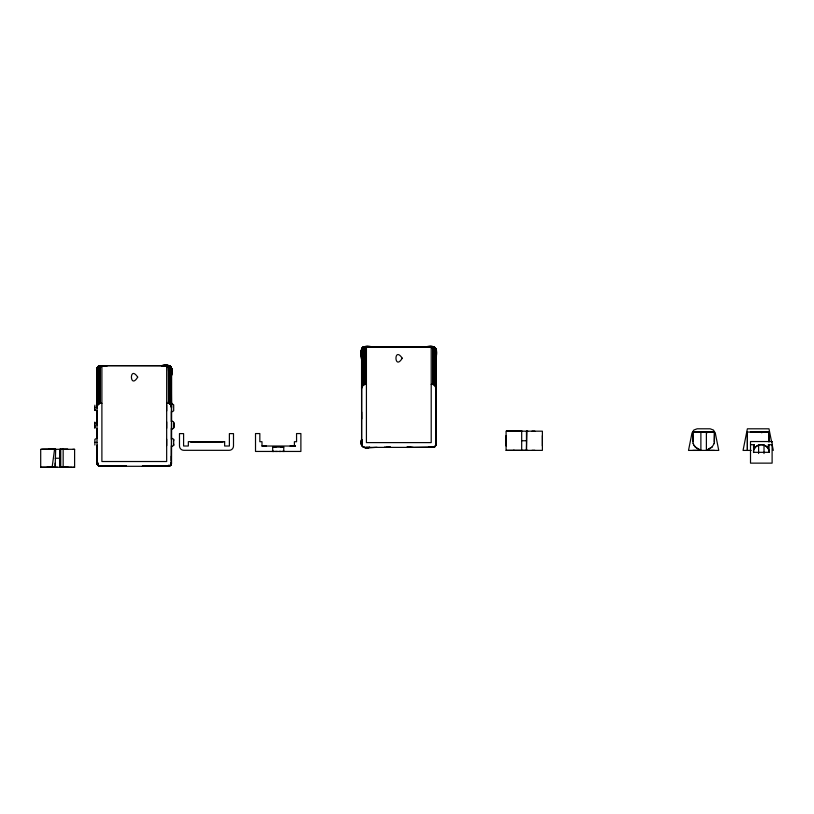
<?xml version="1.0" encoding="UTF-8"?>
<svg xmlns="http://www.w3.org/2000/svg" width="814" height="814" viewBox="0 0 814 814"><rect width="100%" height="100%" fill="white"/><g stroke="black" fill="none" stroke-linecap="round" stroke-linejoin="round"><path stroke-width="1.22" d="M72.181 467.277L40.7 467.267L40.7 449.308L74.603 449.308L74.603 467.267L73.392 467.267M60.144 467.226L60.144 449.287L63.156 449.308L63.156 467.226M94.862 445.014L94.862 439.367L97.029 438.085M94.872 426.424C94.872 432.712 94.872 417.582 94.872 423.789M94.872 410.48L94.872 405.179M94.872 409.391L94.872 410.093L97.029 410.958M94.872 407.102L94.872 407.885M97.029 429.375L97.029 428.703M97.029 425.122L97.029 420.879M97.029 407.845L97.039 402.757L97.029 407.845L97.029 406.817M171.53 422.975L171.459 463.777L171.53 368.834L170.36 366.381L168.295 365.639L100.264 365.639C95.492 365.842 96.856 372.995 97.039 375.732L97.131 368.62L98.158 367.511M171.52 375.732C173.921 367.531 169.729 363.258 161.487 365.781L100.112 365.649L97.436 367.287L99.593 365.71L107.072 365.781C104.579 366.066 97.304 364.163 97.029 368.834L97.029 463.115L98.097 465.486L100.264 466.31L98.474 465.771L97.273 464.336L97.09 458.475C96.317 461.009 96.49 466.32 100.264 466.31L168.61 466.29L170.584 465.374L171.51 463.451M97.09 406.959L97.09 402.523L97.049 407.407M98.138 367.012L97.334 367.786L97.171 406.532L97.792 366.819L97.029 368.834L97.039 375.732L97.599 367.043M166.667 445.655L166.667 439.184M166.667 428.266L166.667 421.896M171.51 421.764L171.469 368.203L171.53 368.834L170.686 366.687L168.966 365.71L161.487 365.7L168.966 365.71L171.123 367.287L171.53 407.845L170.462 404.497L170.462 367.155L166.667 366.178M171.53 446.744L173.687 445.421L173.687 439.377L171.53 438.095M171.53 421.398L171.53 420.818C175.285 421.54 175.254 428.693 171.53 429.456L171.53 428.876M171.53 412.026L173.687 410.856L173.687 404.812L171.53 403.53M224.633 441.676L224.633 446.011L229.385 446.011L229.385 433.608L233.496 433.618L233.496 446.011A4.324 4.324 0 0 1 229.172 450.335L183.801 450.315A4.324 4.324 0 0 1 179.487 446.011L179.487 433.597L183.598 433.618L183.588 446.011L188.339 446.011L188.339 441.666L224.633 441.697L190.293 441.748L222.69 441.748M290.079 446.031L295.482 446.031L261.996 446.031L261.996 441.707L259.839 441.707L259.839 433.557L255.515 433.557L255.515 451.444L300.885 451.444L300.885 433.557L296.561 433.557L296.561 441.727L294.403 441.707L294.403 446.041M272.741 451.424L272.639 447.11L274.145 447.11M274.023 447.1L283.75 447.11L283.75 451.424L282.366 451.424M362.291 347.914L361.579 349.623L361.579 356.817C358.913 348.209 363.716 344.648 371.611 346.744M366.229 447.293L369.78 447.334C364.957 449.104 359.503 446.672 361.63 439.57C357.977 450.661 371.225 447.354 377.035 447.334M361.63 388.054L361.63 383.608L361.579 388.492M361.843 383.15L361.945 386.803L361.996 382.936L362.118 386.426L364.804 384.422L364.804 346.744L363.186 347.161L362.006 348.799L361.711 387.627L362.189 348.596L363.186 347.161L426.027 346.998C428.378 347.273 435.755 345.38 436.07 349.928L436.07 444.2L435.114 446.459L432.824 447.395L434.625 446.866L435.816 445.431L436.05 439.57L435.917 445.166L436.07 444.2M436.05 388.492L436.05 383.852L436.07 388.939L435.002 385.592L434.991 348.25L431.206 347.263M436.05 444.515L436.05 439.57C436.548 442.165 436.701 447.374 432.824 447.395M506.094 450.346L506.094 431.176L542.389 431.176L542.389 450.366L506.094 450.366L527.726 450.346M693.121 443.569L692.836 431.99L714.438 431.99L714.143 443.559M700.885 432.02L700.885 450.407L688.512 450.407L691.981 433.028L693.854 430.036L697.15 428.795L710.113 428.795L713.42 430.036L715.282 433.028L718.752 450.407L706.389 450.396L706.389 432.01M714.427 441.758L714.438 431.99L692.836 432.031M750.427 432.041L768.976 431.99L768.976 441.819L768.976 431.99L747.374 432.041L747.374 450.407L743.06 450.417L747.374 428.805L768.976 428.805L771.621 442.012M97.1 463.777L97.649 464.987L97.029 463.115L97.039 458.475L97.171 464.041L97.181 445.095M98.779 366.005L97.466 367.236L99.786 365.679L107.072 365.7L99.593 365.71L97.12 368.101L97.181 403.591M97.304 402.065L97.415 405.718L97.507 367.236L99.359 366.066L101.892 366.015M97.456 401.851L97.578 405.331L98.097 367.155L101.892 366.178M170.462 404.497L169.902 401.007L169.811 366.076L161.487 365.649C169.8 363.105 173.87 367.714 171.378 375.732L171.337 367.897L170.065 366.168M170.218 404.212L170.116 366.198L161.487 365.781M170.686 404.812L170.665 367.185L170.116 366.198M363.97 347.1L371.611 346.998C368.976 347.273 362.088 345.36 361.569 349.928L361.569 444.2L362.189 446.082L361.579 439.57C359.33 445.044 364.194 449.898 369.78 447.334M436.05 363.716C436.131 354.09 439.499 343.274 426.027 347.151L371.611 347.151C361.599 344.251 359.981 350.508 361.63 359.228M426.027 346.744L433.801 346.876L436.07 349.928L435.124 347.67L432.824 346.723L364.804 346.795C361.141 346.825 360.968 351.455 361.721 354.121L361.63 444.841M362.627 385.592L362.637 348.25L366.422 347.263M435.002 385.592L434.432 382.102L434.371 347.263L426.027 346.795C434.279 344.607 438.431 348.311 435.999 356.817M434.757 385.307L434.727 348.097L434.605 347.263L432.946 346.733L432.824 384.422L434.493 385.063M435.225 385.897L435.144 347.873L433.363 346.805L426.027 346.998M98.097 404.497L100.112 403.327L100.02 365.832L101.892 365.771M169.953 403.968L168.925 403.408L168.905 366.31L170.462 366.483L171.449 368.243L171.469 373.26M361.823 443.081L361.813 445.431L361.721 439.57M366.422 347.456L364.469 347.68L364.652 384.422L364.804 346.723L362.983 347.293L361.66 349.186L361.63 356.817M433.455 384.503L433.506 347.71L431.206 347.456M99.949 403.347L99.929 366.585L101.892 366.361M364.489 384.442L364.133 347.71L364.652 347.547M168.925 403.408L168.63 366.585L166.667 366.361M433.15 384.442L432.824 346.744L433.831 346.886M97.039 378.378C97.822 375.61 95.706 366.076 98.199 367.786M98.341 404.212L98.494 366.168L97.792 368.386L97.721 366.88M361.579 359.462C360.856 356.023 360.622 346.835 364.387 346.754M362.881 385.307L362.993 347.324M435.999 354.355L435.968 349.175L434.452 347.161M435.297 349.471L435.378 347.975L434.35 347.161L435.999 349.257L435.917 356.817L435.877 348.891L434.605 347.263M169.231 403.52L169.149 365.771L169.526 403.673M433.77 384.615L433.831 347.771L432.977 346.733L435.002 347.578L436.05 349.684L434.91 347.904L432.824 347.263M101.892 366.575L100.264 366.575L99.969 386.09L100.112 403.327L101.892 403.327M171.337 460.816L171.378 445.807M366.422 347.659L364.804 347.659L364.652 384.422M97.09 378.134L97.385 367.429L97.039 373.504M171.378 373.026C174.145 366.463 167.735 364.214 162.617 365.883M170.696 465.252C172.456 461.955 170.543 467.175 168.386 465.333L170.584 465.374L170.625 463.074L170.584 465.374L168.295 466.31L170.187 465.7L171.388 464.041L171.337 456.176M435.917 354.121L435.714 348.524M98.606 403.968L98.647 366.88L98.748 366.076L100.153 365.649L100.264 403.327M98.097 465.262L98.016 463.074M171.388 406.532L171.469 402.523L171.469 406.959M363.146 385.063L363.186 347.965L363.532 347.018L366.422 346.968M434.066 384.757L434.004 346.968M97.181 392.531L97.304 387.433M171.378 404.019L171.367 368.132L170.645 366.972M361.721 373.626L361.843 368.528M435.236 446.347L435.917 445.166L435.907 349.226L434.35 347.425M169.821 403.856L170.187 396.265L170.584 404.65L170.92 396.774M434.35 384.951L434.727 377.35L435.114 385.744L435.449 377.859M98.881 403.764L98.952 366.768L99.084 365.873L100.264 365.659L98.097 366.483L97.11 368.243L97.181 375.732M171.103 372.588C170.492 361.915 172.649 371.815 170.421 367.012M363.42 384.849L363.492 347.863L363.624 346.968L364.804 346.744M436.009 388.054L435.785 349.002L435.205 348.28M171.103 401.851L170.981 405.331L170.909 367.501L169.811 366.331L166.667 365.883M435.643 382.936L435.521 386.426L435.388 348.066M97.314 368.834L97.7 367.094L100.02 365.954M170.452 401.292L170.35 404.355L169.902 401.007M434.991 382.377L434.88 385.439L434.432 382.102M98.372 396.265L97.975 404.65L97.639 396.774M170.92 401.648L170.798 404.975L170.696 401.455M362.912 377.35L362.515 385.744L362.179 377.859M435.449 382.733L435.327 386.07L435.236 382.549M170.92 372.385L171.194 367.745M435.449 353.479L435.571 348.239M99.623 395.879L99.176 403.591L99.298 395.94M364.163 376.974L363.716 384.686L363.827 377.024M98.107 396.408L97.761 404.975L97.639 401.648M362.637 377.503L362.301 386.07L362.179 382.733M168.61 403.347L168.936 395.879M432.987 384.422L433.475 376.974M98.372 371.876L98.647 366.88L100.112 366.463M362.912 352.971C361.955 347.039 365.883 344.831 364.163 352.584M98.667 371.744L98.779 366.646M363.197 352.838L363.319 347.741M98.972 371.642L99.461 365.74L98.748 366.331L100.264 365.7L98.606 366.158L97.07 368.823M99.328 403.52L99.827 365.852M363.512 352.727L363.95 346.856L371.611 346.876L364.804 346.795L364.326 347.609M363.868 384.615L363.827 352.645L364.469 347.68M99.634 403.408L99.929 366.585L99.41 366.402M99.969 371.459L100.264 366.575M364.509 352.554L364.804 347.659M363.512 377.116L362.749 385.439L362.637 382.377M169.271 395.94L168.763 403.378L168.59 400.722L168.295 403.327L166.667 403.327M168.936 400.753L169.383 403.591L169.902 396.133M433.801 377.024L433.302 384.462L433.129 381.807L432.824 384.422L431.206 384.422M433.475 381.847L433.923 384.686L434.432 377.218M169.271 376.434L169.475 366.514M433.801 357.519L434.004 347.609M168.936 376.373L168.966 366.626L166.667 366.575M433.475 357.458L433.17 347.68L433.129 357.427M168.59 376.333L168.63 366.585L170.859 366.972L170.767 368.386L170.421 367.256M171.327 367.724L171.489 368.823L170.665 367.419M171.367 368.834L171.225 367.989L171.255 372.802M435.612 348.88L436.029 349.918L435.744 348.596M97.334 367.786L97.1 368.366M361.904 348.514L361.721 356.817L361.66 349.715L362.678 348.107M361.884 349.308C361.243 351.109 362.037 347.069 363.553 347.517M363.034 347.263L362.698 348.606M753.54 452.564C752.838 442.44 769.495 442.195 769.057 452.33L753.561 452.33L753.561 444.77L754.313 444.729L754.313 449.043M168.447 366.463L168.295 365.659L168.447 403.327M168.773 366.524L168.406 365.649L169.444 365.852M170.462 367.155L168.803 365.985M433.17 347.68L432.824 346.744M435.734 348.83L435.643 353.683M363.593 347.334C361.304 347.782 361.497 350.997 361.752 348.982M40.7 467.226L52.137 467.226L54.569 449.308M435.185 348.768L435.714 349.552L435.144 349.033M363.654 346.937L361.609 349.43M433.313 347.609L435.124 348.28L433.587 346.978L426.027 347.151M97.304 372.802L97.059 368.406L98.219 366.361M362.088 348.29L362.027 348.88L362.678 348.351M362.403 385.897L362.403 348.412L363.573 347.13M169.149 366.402L168.63 366.585M97.049 368.65L97.192 368.132M435.999 444.841L435.785 445.502M97.945 367.012L97.873 404.812M171.469 463.746L171.245 464.407M97.263 373.433L97.344 367.613M361.792 349.735L361.823 355.667M362.332 347.914L362.21 348.687M363.349 347.263L363.227 348.077M714.143 443.569L712.087 447.008L706.389 450.396L712.077 447.008M361.772 349.104L361.925 348.524M363.939 346.866L371.611 347.151M364.56 346.927L362.942 347.965L363.532 347.731M97.456 372.588L97.314 367.918L98.138 367.256M168.925 366.514C171.398 366.666 166.29 364.865 170.218 366.3M426.027 346.876L434.066 347.13M362.413 347.782L363.146 347.242M98.362 367.002L98.494 366.809M170.462 465.486L168.966 466.239L149.735 466.31M434.991 446.581L434.147 447.12M361.66 349.277L361.843 353.897M431.206 347.659L432.977 347.547M169.78 366.646L169.902 371.744M434.32 347.741L434.432 352.838M363.034 347.904L362.261 348.331M99.715 365.71L99.308 366.788M414.265 447.395L434.432 446.978M168.406 365.862L170.391 366.656L171.449 368.243M431.206 346.866L433.058 347.191L431.206 347.11M170.065 366.809L170.187 371.876M434.605 347.904L434.727 352.971M363.532 347.018L364.234 346.866M97.365 367.745L97.639 372.385M361.904 348.83L362.179 353.479M169.587 466.035L142.43 466.096M434.066 447.161L428.53 447.334L431.674 447.293M435.907 349.928L436.029 349.43M98.993 366.646L99.644 366.514M99.684 365.873L98.219 366.992M432.824 346.968L433.689 346.856M148.86 466.239L142.43 466.31L148.86 466.035M433.017 347.069L433.404 347.222M99.654 366.31L98.423 366.656L99.786 366.524M99.929 366.585L99.623 371.499M168.295 466.31L142.43 466.31L145.645 466.005M142.43 466.31L146.713 466.025M411.253 447.293L406.959 447.181M60.144 467.226L59.646 449.348L67.949 449.338L62.719 449.348M112.495 466.035L99.328 466.168L112.495 466.239M521.682 431.176L521.682 450.356M41.27 449.359L55.657 449.318L49.725 449.328M74.603 449.359L72.812 449.359M506.44 431.186L518.467 431.186M271.845 451.444L274.155 451.444M284.554 451.444L283.598 451.444M534.879 431.186L531.99 431.176M283.75 447.11L282.244 447.11M513.247 450.356L514.367 450.356M534.89 450.356L531.99 450.356M281.003 451.455L279.039 451.444M522.1 431.176L515.761 431.176L521.632 431.166M513.96 431.176L506.857 431.186M43.122 449.359L55.657 449.359L55.159 467.236L55.159 463.074M275.397 451.444L277.36 451.455M99.328 466.168L105.24 466.239L98.362 465.7M364.804 384.422L366.422 384.422M527.726 431.176L526.465 431.176L526.455 450.346L526.963 431.186M522.018 440.75L526.465 440.75M750.508 444.729L754.313 444.729M772.11 444.729L768.284 444.729L768.284 449.043M261.996 446.041L266.32 446.041M275.905 447.1L275.386 447.1M280.484 447.11L281.003 447.11M364.489 447.385L433.15 447.385M41.911 449.359L42.491 449.359M52.259 449.348L54.782 449.348M692.836 450.396L714.438 450.396M751.19 450.407L747.374 450.407L747.374 431.99M272.802 451.444L273.921 451.444M55.159 458.241L60.144 458.241M119.699 466.035L126.129 466.31L99.033 466.066L126.129 466.086M99.949 466.29L105.24 466.29M54.558 467.236L47.029 467.236L57.489 467.226M59.646 467.256L74.603 467.226M273.555 447.11L272.639 447.11M48.433 449.338L50.092 449.338M282.834 451.424L283.476 451.424M94.862 442.399L97.029 442.429M100.153 365.862L105.942 365.883M386.385 447.293L390.669 447.395L384.239 447.385L390.669 447.395L388.522 447.303M119.699 466.147L126.129 466.31L122.914 466.005M121.846 466.025L126.129 466.31M168.854 366.147L171.337 367.836M363.827 447.252L363.512 447.13M434.391 347.619L434.941 347.893M363.492 447.12L362.912 446.794M168.773 365.679L169.251 366.788M170.604 367.948L171.011 368.284L171.215 367.511M170.645 367.674L171.215 368.223M363.624 347.609L363.827 352.645M99.084 366.514L99.298 371.55M435.297 347.914L435.846 348.768M693.945 445.411L696.642 448.117L700.885 450.396L695.187 447.008L693.121 443.559M169.505 365.944L169.566 366.646M772.099 444.413L773.3 450.417M363.827 381.908L364.173 384.503M99.298 400.814L99.481 403.459L99.969 400.722L100.112 403.327M432.824 347.659L433.129 352.554M168.295 366.575L168.59 371.459M98.107 401.292L98.219 404.355L98.667 401.007L98.738 403.856M361.843 349.002L361.996 353.683M434.127 381.99L434.208 384.849M169.587 400.895L169.678 403.764M363.197 382.102L363.278 384.951M363.512 381.99L363.563 384.757M98.972 400.895L99.033 403.673M97.934 463.074L97.975 465.374M97.181 458.475L97.273 464.336M361.63 411.986L361.721 418.884M97.09 430.891L97.181 437.79L97.181 428.927M435.785 349.002L435.795 353.897M173.687 422.201L173.687 423.514M173.687 426.719L173.687 428.144M173.687 439.377L173.687 440.7M173.687 445.421L173.687 444.098M166.667 404.721L166.667 410.978M94.872 425.112L94.872 425.691M769.057 444.729L769.057 452.33M764.01 445.105L764.01 453.551M758.607 445.095L758.607 453.53M692.836 431.99L692.836 441.758M542.389 435.592L542.389 445.96M506.094 435.592L506.094 445.96M431.206 346.723L431.206 442.602L366.422 442.602L366.422 346.723M173.687 422.985L173.687 424.532M173.687 425.712L173.687 427.258M171.378 411.609L171.378 421.744M171.378 428.083L171.378 439.479M166.667 365.639L166.667 461.518L101.892 461.518L101.892 365.639M97.181 411.192L97.181 421.326M60.735 449.308L60.745 467.226M754.456 448.646A7.784 7.784 0 0 1 767.928 448.239M755.941 432.153A7.784 7.784 0 0 1 761.863 432.753M701.393 432.142A7.784 7.784 0 0 1 707.315 432.743M137.698 377.126C129.691 390.364 129.009 364.306 137.698 377.126M402.238 358.211C394.23 371.449 393.549 345.401 402.238 358.211M409.106 447.252L406.969 447.405L413.39 447.385L406.969 447.405L409.106 447.303M67.949 467.236L62.719 467.246L67.949 467.236M772.11 441.534L750.508 441.534L750.508 463.135L772.11 463.135L772.11 441.534"/></g></svg>
